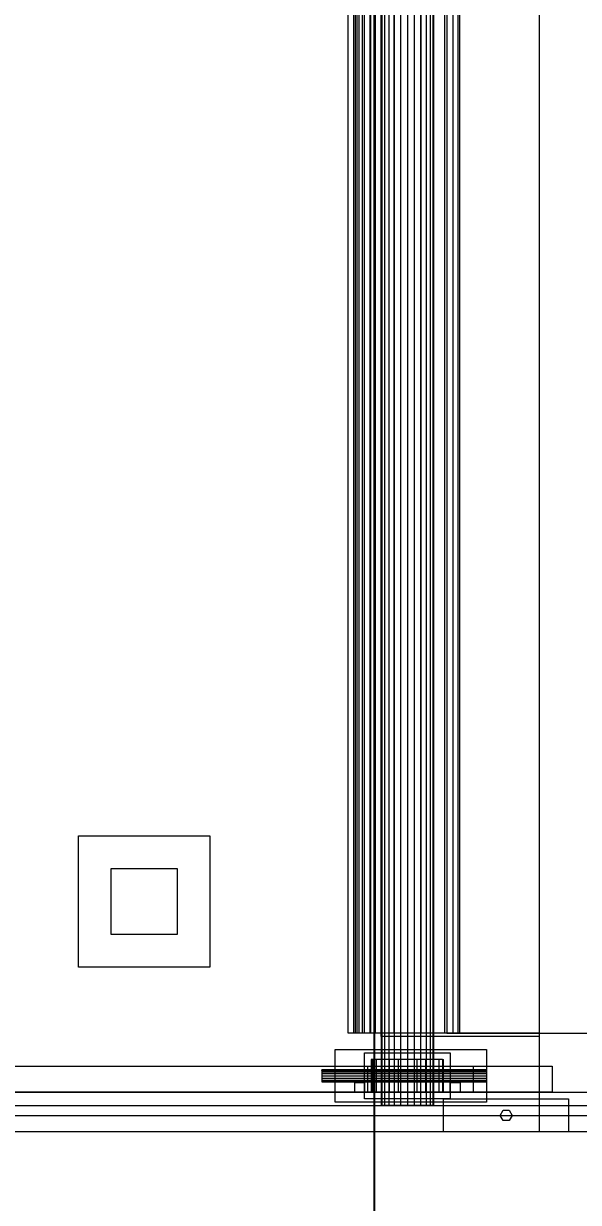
# Model space of a CAD drawing. Header units: millimetres. Extents: x -2500 to 58855, y -53268 to 6837.
# Drawn here: x 56684 to 57527, y -19507 to -17716 of the extents above; entities that cross this region are included whole.
import ezdxf

# ---------------------------------------------------------------- set-up
doc = ezdxf.new("R2010")
doc.units = ezdxf.units.MM
for name, color, linetype, lineweight in [('COTAS_P', 1, 'Continuous', 0), ('COTAS_R', 1, 'Continuous', 0), ('superior_secador', 7, 'Continuous', 0)]:
    doc.layers.add(name, color=color, linetype=linetype, lineweight=lineweight)
doc.dimstyles.new('R19_100', dxfattribs={"dimtxt": 250, "dimasz": 150, "dimexe": 150, "dimexo": 80, "dimgap": 100, "dimtad": 1, "dimtih": 1, "dimtoh": 1, "dimdsep": 46, "dimcen": 0.09, "dimadec": 0, "dimazin": 0, "dimtfac": 1, "dimtdec": 4, "dimtofl": 0, "dimtmove": 0, "dimatfit": 3, "dimfxl": 1, "dimtolj": 1, "dimtzin": 0, "dimarcsym": 0})

# ---------------------------------------------------------------- blocks, each defined once
blk = doc.blocks.new('*D26')
at = {"layer": 'COTAS_R', "color": 0, "lineweight": -2, "transparency": 16777216}
for p, q in [((58037.1, -15400), (57067.1, -15400)), ((57217.1, -19600), (57217.1, -15550)), ((58037.1, -19750), (57067.1, -19750))]:
    blk.add_line(p, q, dxfattribs=at)
at = {"layer": 'COTAS_R', "color": 0, "transparency": 16777216}
for points in [[(57192.1, -15550), (57242.1, -15550), (57217.1, -15400)], [(57192.1, -19600), (57242.1, -19600), (57217.1, -19750)]]:
    blk.add_solid(points, dxfattribs=at)
at = {"layer": 'Defpoints', "color": 0, "transparency": 16777216}
for p in [(57217.1, -15400), (58117.1, -15400), (58117.1, -19750)]:
    blk.add_point(p, dxfattribs=at)
blk = doc.blocks.new('*D35')
at = {"layer": 'COTAS_P', "color": 0, "lineweight": -2, "transparency": 16777216}
for p, q in [((37717.1, -19480), (37717.1, -20450)), ((57717.1, -19480), (57717.1, -20450)), ((37867.1, -20300), (57567.1, -20300))]:
    blk.add_line(p, q, dxfattribs=at)
at = {"layer": 'COTAS_P', "color": 0, "transparency": 16777216}
for points in [[(37867.1, -20275), (37867.1, -20325), (37717.1, -20300)], [(57567.1, -20275), (57567.1, -20325), (57717.1, -20300)]]:
    blk.add_solid(points, dxfattribs=at)
at = {"layer": 'Defpoints', "color": 0, "transparency": 16777216}
for p in [(37717.1, -19400), (57717.1, -19400), (57717.1, -20300)]:
    blk.add_point(p, dxfattribs=at)

msp = doc.modelspace()

# ---------------------------------------------------------------- linework, layer by layer
at = {"layer": 'superior_secador'}
for p, q in [((57467.116, -16600), (57467.116, -19400)), ((57227.116, -16640), (57227.116, -19360)), ((57228.479, -16640), (57228.479, -19360)), ((57232.475, -16640), (57232.475, -19360)), ((57238.832, -16640), (57238.832, -19360)), ((57247.116, -16640), (57247.116, -19360)), ((57256.763, -16640), (57256.763, -19360)), ((57267.116, -16640), (57267.116, -19360)), ((57277.469, -16640), (57277.469, -19360)), ((57287.116, -16640), (57287.116, -19360)), ((57295.4, -16640), (57295.4, -19360)), ((57301.757, -16640), (57301.757, -19360)), ((57305.753, -16640), (57305.753, -19360)), ((57307.116, -19360), (57307.116, -16640)), ((57177.116, -19250), (57177.116, -16750)), ((57185.449, -19250), (57185.449, -16750)), ((57187.616, -16750), (57187.616, -19250)), ((57190.325, -16750), (57190.325, -19250)), ((57193.783, -19250), (57193.783, -16750)), ((57198.267, -16750), (57198.267, -19250)), ((57202.116, -19250), (57202.116, -16750)), ((57210.449, -19250), (57210.449, -16750)), ((57210.901, -16750), (57210.901, -19250)), ((57218.783, -19250), (57218.783, -16750)), ((57227.116, -19250), (57227.116, -16750)), ((57227.366, -16750), (57227.366, -19250)), ((57246.54, -16750), (57246.54, -19250)), ((57267.116, -16750), (57267.116, -19250)), ((57287.692, -16750), (57287.692, -19250)), ((57306.866, -16750), (57306.866, -19250)), ((57323.331, -16750), (57323.331, -19250)), ((57327.116, -16750), (57327.116, -19250)), ((57335.965, -16750), (57335.965, -19250)), ((57343.907, -16750), (57343.907, -19250)), ((57346.616, -19250), (57346.616, -16750)), ((57467.116, -16750), (57467.116, -19250)), ((56767.116, -19150), (56767.116, -18950)), ((56767.116, -18950), (56967.116, -18950)), ((56967.116, -18950), (56967.116, -19150)), ((56817.116, -19100), (56817.116, -19000)), ((56817.116, -19000), (56917.116, -19000)), ((56917.116, -19000), (56917.116, -19100)), ((56917.116, -19100), (56817.116, -19100)), ((56967.116, -19150), (56767.116, -19150)), ((57185.449, -19250), (57177.116, -19250)), ((57193.783, -19250), (57185.449, -19250)), ((57190.325, -19250), (57187.616, -19250)), ((57198.267, -19250), (57190.325, -19250)), ((57202.116, -19250), (57193.783, -19250)), ((57210.901, -19250), (57198.267, -19250)), ((57210.449, -19250), (57202.116, -19250)), ((57218.783, -19250), (57210.449, -19250)), ((57227.366, -19250), (57210.901, -19250)), ((57227.116, -19250), (57218.783, -19250)), ((57467.116, -19250), (57227.116, -19250)), ((57227.116, -19255), (57227.116, -19250)), ((57467.116, -19255), (57227.116, -19255)), ((57246.54, -19250), (57227.366, -19250)), ((57267.116, -19250), (57246.54, -19250)), ((57287.692, -19250), (57267.116, -19250)), ((57306.866, -19250), (57287.692, -19250)), ((57323.331, -19250), (57306.866, -19250)), ((57335.965, -19250), (57323.331, -19250)), ((57327.116, -19250), (57467.116, -19250)), ((57327.116, -19250), (57577.116, -19250)), ((57343.907, -19250), (57335.965, -19250)), ((57346.616, -19250), (57343.907, -19250)), ((57467.116, -19250), (57467.116, -19255)), ((57157.116, -19355), (57157.116, -19275)), ((57157.116, -19275), (57387.116, -19275)), ((57202.116, -19350), (57202.116, -19280)), ((57202.116, -19280), (57332.116, -19280)), ((57332.116, -19280), (57332.116, -19350)), ((57387.116, -19275), (57387.116, -19355)), ((57213.99, -19290), (57212.116, -19290)), ((57212.116, -19290), (57212.116, -19340)), ((57219.484, -19290), (57213.99, -19290)), ((57213.99, -19290), (57213.99, -19340)), ((57228.225, -19290), (57219.484, -19290)), ((57219.484, -19290), (57219.484, -19340)), ((57239.616, -19290), (57228.225, -19290)), ((57228.225, -19290), (57228.225, -19340)), ((57252.881, -19290), (57239.616, -19290)), ((57239.616, -19290), (57239.616, -19340)), ((57267.116, -19290), (57252.881, -19290)), ((57252.881, -19290), (57252.881, -19340)), ((57281.351, -19290), (57267.116, -19290)), ((57267.116, -19290), (57267.116, -19340)), ((57294.616, -19290), (57281.351, -19290)), ((57281.351, -19290), (57281.351, -19340)), ((57306.007, -19290), (57294.616, -19290)), ((57294.616, -19290), (57294.616, -19340)), ((57314.747, -19290), (57306.007, -19290)), ((57306.007, -19290), (57306.007, -19340)), ((57320.242, -19290), (57314.747, -19290)), ((57314.747, -19290), (57314.747, -19340)), ((57320.242, -19290), (57322.116, -19290)), ((57320.242, -19290), (57320.242, -19340)), ((57322.116, -19340), (57322.116, -19290)), ((38067.116, -19300), (57367.116, -19300)), ((57137.116, -19306.685), (57137.116, -19306)), ((57387.116, -19306), (57137.116, -19306)), ((57137.116, -19306.685), (57137.116, -19308.636)), ((57137.116, -19306.685), (57387.116, -19306.685)), ((57137.116, -19308.636), (57137.116, -19311.556)), ((57137.116, -19308.636), (57387.116, -19308.636)), ((57137.116, -19311.556), (57137.116, -19315)), ((57137.116, -19311.556), (57387.116, -19311.556)), ((57137.116, -19315), (57137.116, -19318.444)), ((57137.116, -19315), (57387.116, -19315)), ((57207.116, -19340), (57207.116, -19300)), ((57207.116, -19300), (57487.116, -19300)), ((57367.116, -19300), (57367.116, -19340)), ((57387.116, -19306), (57387.116, -19306.685)), ((57387.116, -19306.685), (57387.116, -19308.636)), ((57387.116, -19308.636), (57387.116, -19311.556)), ((57387.116, -19311.556), (57387.116, -19315)), ((57387.116, -19315), (57387.116, -19318.444)), ((57487.116, -19300), (57487.116, -19340)), ((57137.116, -19318.444), (57137.116, -19321.364)), ((57137.116, -19318.444), (57387.116, -19318.444)), ((57137.116, -19321.364), (57137.116, -19323.315)), ((57137.116, -19321.364), (57387.116, -19321.364)), ((57137.116, -19323.315), (57137.116, -19324)), ((57137.116, -19323.315), (57387.116, -19323.315)), ((57137.116, -19324), (57387.116, -19324)), ((57187.116, -19340), (57187.116, -19325)), ((57187.116, -19325), (57202.116, -19325)), ((57202.116, -19325), (57202.116, -19340)), ((57332.116, -19340), (57332.116, -19325)), ((57332.116, -19325), (57347.116, -19325)), ((57347.116, -19325), (57347.116, -19340)), ((57387.116, -19318.444), (57387.116, -19321.364)), ((57387.116, -19321.364), (57387.116, -19323.315)), ((57387.116, -19323.315), (57387.116, -19324)), ((37717.116, -19340), (57717.116, -19340)), ((57367.116, -19340), (38067.116, -19340)), ((57202.116, -19340), (57187.116, -19340)), ((57332.116, -19350), (57202.116, -19350)), ((57487.116, -19340), (57207.116, -19340)), ((57213.99, -19340), (57212.116, -19340)), ((57219.484, -19340), (57213.99, -19340)), ((57228.225, -19340), (57219.484, -19340)), ((57239.616, -19340), (57228.225, -19340)), ((57252.881, -19340), (57239.616, -19340)), ((57267.116, -19340), (57252.881, -19340)), ((57281.351, -19340), (57267.116, -19340)), ((57294.616, -19340), (57281.351, -19340)), ((57306.007, -19340), (57294.616, -19340)), ((57314.747, -19340), (57306.007, -19340)), ((57320.242, -19340), (57314.747, -19340)), ((57322.116, -19340), (57320.242, -19340)), ((57322.116, -19400), (57322.116, -19350)), ((57322.116, -19350), (57512.116, -19350)), ((57347.116, -19340), (57332.116, -19340)), ((57512.116, -19350), (57512.116, -19400)), ((37717.116, -19360), (57717.116, -19360)), ((57387.116, -19355), (57157.116, -19355)), ((57228.479, -19360), (57227.116, -19360)), ((57232.475, -19360), (57228.479, -19360)), ((57238.832, -19360), (57232.475, -19360)), ((57247.116, -19360), (57238.832, -19360)), ((57256.763, -19360), (57247.116, -19360)), ((57267.116, -19360), (57256.763, -19360)), ((57277.469, -19360), (57267.116, -19360)), ((57287.116, -19360), (57277.469, -19360)), ((57295.4, -19360), (57287.116, -19360)), ((57301.757, -19360), (57295.4, -19360)), ((57305.753, -19360), (57301.757, -19360)), ((57307.116, -19360), (57305.753, -19360)), ((57408.116, -19375), (57412.616, -19367.206)), ((57412.616, -19367.206), (57421.616, -19367.206)), ((57421.616, -19367.206), (57426.116, -19375)), ((56065.449, -19375), (57702.116, -19375)), ((57412.616, -19382.794), (57408.116, -19375)), ((57421.616, -19382.794), (57412.616, -19382.794)), ((57426.116, -19375), (57421.616, -19382.794)), ((57467.116, -19400), (37717.116, -19400)), ((57717.116, -19400), (37717.116, -19400)), ((57702.116, -19400), (56065.449, -19400)), ((57512.116, -19400), (57322.116, -19400))]:
    msp.add_line(p, q, dxfattribs=at)

# ---------------------------------------------------------------- dimensions: what is measured, and where the dimension line sits
at = {"layer": 'COTAS_P'}
dim = msp.add_aligned_dim(p1=(37717.116, -19400), p2=(57717.116, -19400), distance=-900, text='<> P', dimstyle='R19_100', dxfattribs=at)
dim.commit()
dim.dimension.update_dxf_attribs({"geometry": '*D35', "text_midpoint": (47717.116, -20300)})
at = {"layer": 'COTAS_R'}
dim = msp.add_aligned_dim(p1=(58117.116, -19750), p2=(58117.116, -15400), distance=900, text='<> R', dimstyle='R19_100', dxfattribs=at)
dim.commit()
dim.dimension.update_dxf_attribs({"geometry": '*D26', "text_midpoint": (57217.116, -17575)})

doc.saveas('drawing.dxf')
